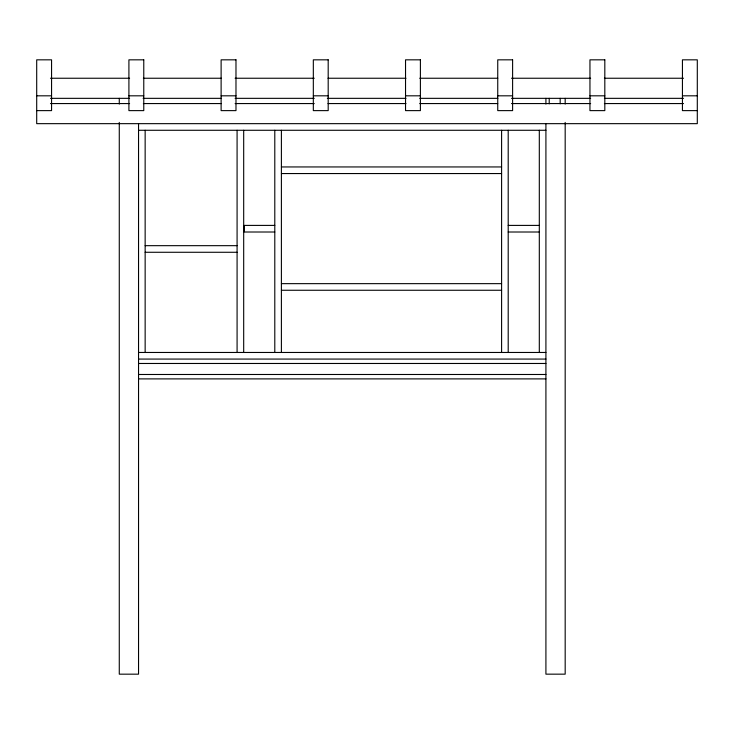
<?xml version="1.0" encoding="UTF-8"?>
<svg xmlns="http://www.w3.org/2000/svg" width="734" height="734" viewBox="0 0 734 734"><rect width="100%" height="100%" fill="white"/><g stroke="black" fill="none" stroke-linecap="round" stroke-linejoin="round"><path stroke-width="1.1" d="M50.462 78.244L129.597 78.244M143.359 78.244L221.347 78.244M235.109 78.244L314.244 78.244M328.006 78.244L405.994 78.244M419.756 78.244L497.744 78.244M511.506 78.244L590.641 78.244M604.403 78.244L683.538 78.244M36.7 95.815L51.564 95.815M128.909 95.815L143.772 95.815M221.118 95.815L235.981 95.815M313.326 95.815L328.19 95.815M405.535 95.815L420.398 95.815M497.744 95.815L512.607 95.815M589.952 95.815L604.816 95.815M682.436 95.815L697.3 95.815M50.462 98.338L129.597 98.338M143.121 98.338L221.347 98.338M235.109 98.338L314.244 98.338M327.355 98.338L405.994 98.338M419.756 98.338L497.854 98.338M511.506 98.338L590.641 98.338M604.403 98.338L683.538 98.338M50.462 103.567L129.597 103.567M143.359 103.567L221.347 103.567M235.109 103.567L314.244 103.567M328.006 103.567L405.994 103.567M419.756 103.567L497.744 103.567M511.506 103.567L590.641 103.567M604.403 103.567L683.538 103.567M36.7 110.623L51.564 110.623L51.564 59.83L36.7 59.83L36.7 123.661L697.3 123.661L697.3 59.83L682.436 59.83L682.436 110.623L697.3 110.623M138.542 130.276L545.913 130.276M281.397 166.948L501.597 166.948M281.397 173.554L501.597 173.554M274.791 225.402L244.238 225.402L244.238 232.008L274.791 232.008M508.203 225.402L539.306 225.402M508.203 232.008L539.306 232.008M145.148 245.67L237.082 245.67M145.148 252.276L237.082 252.276M281.397 283.654L501.597 283.654M281.397 290.26L501.597 290.26M138.542 352.467L545.913 352.467M138.542 359.073L545.913 359.073M138.542 363.477L545.913 363.477M138.542 374.487L545.913 374.487M138.542 378.891L545.913 378.891M565.18 98.338L565.18 104.072M565.18 122.422L565.18 674.161L545.913 674.161L545.913 123.661M560.18 98.338L560.18 103.824M549.216 98.338L549.216 103.843M545.913 98.338L545.913 104.072M539.306 130.276L539.306 352.467M508.203 130.276L508.203 352.467M501.597 130.276L501.597 352.467M281.397 130.276L281.397 352.467M274.791 130.276L274.791 352.467M243.688 130.276L243.688 352.467M237.082 130.276L237.082 352.467M145.148 130.276L145.148 352.467M138.542 123.67L138.542 674.17L119.275 674.17L119.275 122.422M119.275 98.338L119.275 104.072M143.772 59.83L128.909 59.83L128.909 110.623L143.772 110.623L143.772 59.83M235.981 59.83L221.118 59.83L221.118 110.623L235.981 110.623L235.981 59.83M328.19 59.83L313.326 59.83L313.326 110.623L328.19 110.623L328.19 59.83M420.398 59.83L405.535 59.83L405.535 110.623L420.398 110.623L420.398 59.83M512.607 59.83L497.744 59.83L497.744 110.623L512.607 110.623L512.607 59.83M604.816 59.83L589.952 59.83L589.952 110.623L604.816 110.623L604.816 59.83"/></g></svg>
